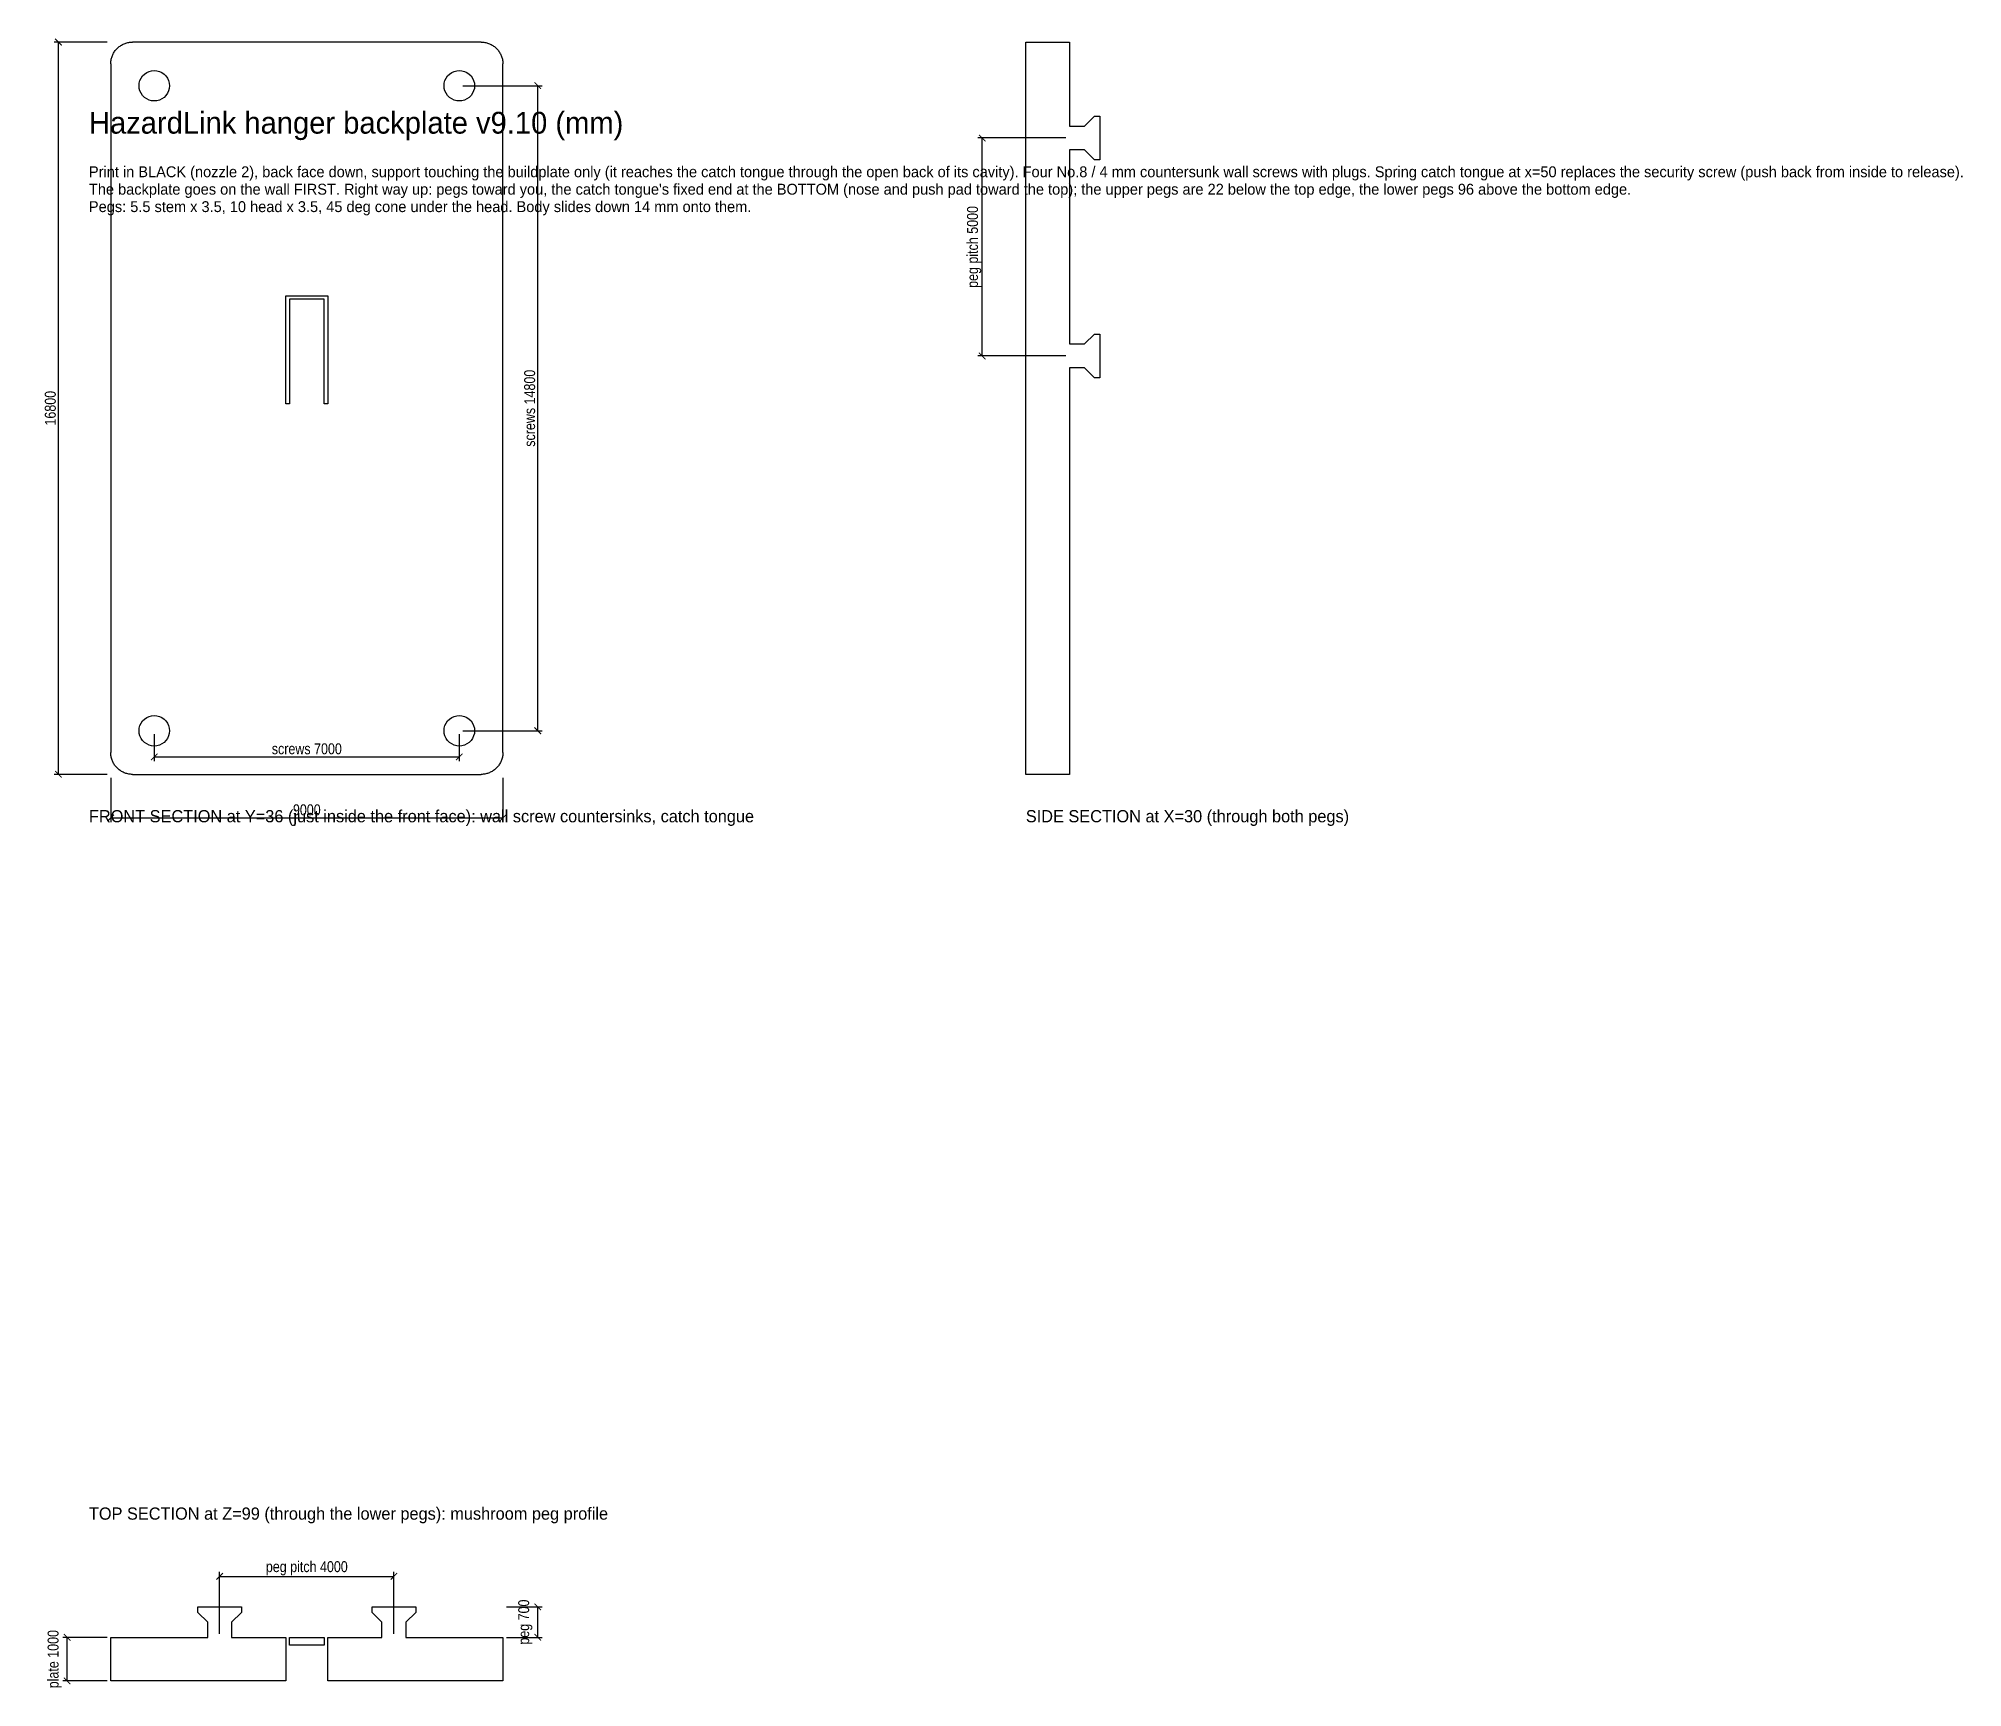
# Model space of a CAD drawing. Header units: metres. Extents: x -12 to 430, y -357 to 22.
import ezdxf

# ---------------------------------------------------------------- set-up
doc = ezdxf.new("R2010")
doc.units = ezdxf.units.M
for name, color, linetype in [('DIMS', 1, 'Continuous'), ('NOTES', 4, 'Continuous'), ('OUTLINE', 7, 'Continuous'), ('TEXT', 3, 'Continuous')]:
    doc.layers.add(name, color=color, linetype=linetype)
doc.styles.add('OpenSansCondensed-Light', font='OpenSansCondensed-Light.ttf')
doc.dimstyles.new('EZDXF', dxfattribs={"dimtxt": 0.25, "dimasz": 0.175, "dimexe": 0.375, "dimexo": 0.125, "dimgap": 0.1, "dimtad": 1, "dimlfac": 100, "dimzin": 12, "dimdsep": 46, "dimtxsty": 'OpenSansCondensed-Light', "dimblk": 'ARCHTICK', "dimcen": 2.5, "dimazin": 3, "dimtfac": 0.5, "dimtmove": 2, "dimatfit": 3})

# ---------------------------------------------------------------- blocks, each defined once
blk = doc.blocks.new('_ARCHTICK')
at = {"color": 0, "linetype": 'BYBLOCK', "const_width": 0.15}
blk.add_lwpolyline([(-0.5, -0.5), (0.5, 0.5)], dxfattribs=at)

msp = doc.modelspace()

# ---------------------------------------------------------------- linework, layer by layer
at = {"layer": 'OUTLINE'}
for p, q in [((90, 21), (10, 21)), ((215, 21), (225, 21)), ((215, -147), (215, 21)), ((225, 21), (225, 1.75)), ((5, 16), (5, -142)), ((95, -142), (95, 16)), ((225, 1.75), (228.49, 1.75)), ((228.49, 1.75), (230.74, 3.99)), ((230.74, 4), (232, 4)), ((230.74, 3.99), (230.74, 4)), ((232, 4), (232, -6)), ((225, -3.75), (225, -48.25)), ((228.49, -3.75), (225, -3.75)), ((230.74, -5.99), (228.49, -3.75)), ((230.74, -6), (230.74, -5.99)), ((232, -6), (230.74, -6)), ((45.2, -62), (45.2, -37.2)), ((45.2, -37.2), (54.8, -37.2)), ((46, -38), (46, -62)), ((54, -38), (46, -38)), ((54, -62), (54, -38)), ((54.8, -37.2), (54.8, -62)), ((225, -48.25), (228.49, -48.25)), ((228.49, -48.25), (230.74, -46.01)), ((230.74, -46), (232, -46)), ((230.74, -46.01), (230.74, -46)), ((232, -46), (232, -56)), ((225, -53.75), (225, -147)), ((228.49, -53.75), (225, -53.75)), ((230.74, -55.99), (228.49, -53.75)), ((230.74, -56), (230.74, -55.99)), ((232, -56), (230.74, -56)), ((46, -62), (45.2, -62)), ((54.8, -62), (54, -62)), ((10, -147), (90, -147)), ((225, -147), (215, -147)), ((25, -338), (35, -338)), ((25, -339.26), (25, -338)), ((25.01, -339.26), (25, -339.26)), ((27.25, -341.51), (25.01, -339.26)), ((34.99, -339.26), (32.75, -341.51)), ((35, -339.26), (34.99, -339.26)), ((35, -338), (35, -339.26)), ((65, -338), (75, -338)), ((65, -339.26), (65, -338)), ((65.01, -339.26), (65, -339.26)), ((67.25, -341.51), (65.01, -339.26)), ((74.99, -339.26), (72.75, -341.51)), ((75, -339.26), (74.99, -339.26)), ((75, -338), (75, -339.26)), ((27.25, -345), (27.25, -341.51)), ((32.75, -341.51), (32.75, -345)), ((67.25, -345), (67.25, -341.51)), ((72.75, -341.51), (72.75, -345)), ((5, -345), (27.25, -345)), ((5, -355), (5, -345)), ((32.75, -345), (45.2, -345)), ((45.2, -345), (45.2, -355)), ((46, -345), (54, -345)), ((46, -346.8), (46, -345)), ((54, -346.8), (46, -346.8)), ((54, -345), (54, -346.8)), ((54.8, -345), (67.25, -345)), ((54.8, -355), (54.8, -345)), ((72.75, -345), (95, -345)), ((95, -345), (95, -355)), ((45.2, -355), (5, -355)), ((95, -355), (54.8, -355))]:
    msp.add_line(p, q, dxfattribs=at)
for points in [[(5, 16), (5.0048, 16.2181), (5.019, 16.4358), (5.0428, 16.6526), (5.076, 16.8682), (5.1185, 17.0822), (5.1704, 17.2941), (5.2314, 17.5035), (5.3015, 17.7101), (5.3806, 17.9134), (5.4685, 18.1131), (5.5649, 18.3087), (5.6699, 18.5), (5.783, 18.6865), (5.9042, 18.8679), (6.0332, 19.0438), (6.1698, 19.2139), (6.3136, 19.378), (6.4645, 19.5355), (6.622, 19.6864), (6.7861, 19.8302), (6.9562, 19.9668), (7.1321, 20.0958), (7.3135, 20.217), (7.5, 20.3301), (7.6913, 20.4351), (7.8869, 20.5315), (8.0866, 20.6194), (8.2899, 20.6985), (8.4965, 20.7686), (8.7059, 20.8296), (8.9178, 20.8815), (9.1318, 20.924), (9.3474, 20.9572), (9.5642, 20.981), (9.7819, 20.9952), (10, 21)], [(90, 21), (90.2181, 20.9952), (90.4358, 20.981), (90.6526, 20.9572), (90.8682, 20.924), (91.0822, 20.8815), (91.2941, 20.8296), (91.5035, 20.7686), (91.7101, 20.6985), (91.9134, 20.6194), (92.1131, 20.5315), (92.3087, 20.4351), (92.5, 20.3301), (92.6865, 20.217), (92.8679, 20.0958), (93.0438, 19.9668), (93.2139, 19.8302), (93.378, 19.6864), (93.5355, 19.5355), (93.6864, 19.378), (93.8302, 19.2139), (93.9668, 19.0438), (94.0958, 18.8679), (94.217, 18.6865), (94.3301, 18.5), (94.4351, 18.3087), (94.5315, 18.1131), (94.6194, 17.9134), (94.6985, 17.7101), (94.7686, 17.5035), (94.8296, 17.2941), (94.8815, 17.0822), (94.924, 16.8682), (94.9572, 16.6526), (94.981, 16.4358), (94.9952, 16.2181), (95, 16)], [(15, 14.5), (15.6078, 14.4468), (16.1971, 14.2889), (16.75, 14.0311), (17.2498, 13.6812), (17.6812, 13.2498), (18.0311, 12.75), (18.2889, 12.1971), (18.4468, 11.6078), (18.5, 11), (18.4468, 10.3922), (18.2889, 9.8029), (18.0311, 9.25), (17.6812, 8.7502), (17.2498, 8.3188), (16.75, 7.9689), (16.1971, 7.7111), (15.6078, 7.5532), (15, 7.5), (14.3922, 7.5532), (13.8029, 7.7111), (13.25, 7.9689), (12.7502, 8.3188), (12.3188, 8.7502), (11.9689, 9.25), (11.7111, 9.8029), (11.5532, 10.3922), (11.5, 11), (11.5532, 11.6078), (11.7111, 12.1971), (11.9689, 12.75), (12.3188, 13.2498), (12.7502, 13.6812), (13.25, 14.0311), (13.8029, 14.2889), (14.3922, 14.4468), (15, 14.5)], [(85, 14.5), (85.6078, 14.4468), (86.1971, 14.2889), (86.75, 14.0311), (87.2498, 13.6812), (87.6812, 13.2498), (88.0311, 12.75), (88.2889, 12.1971), (88.4468, 11.6078), (88.5, 11), (88.4468, 10.3922), (88.2889, 9.8029), (88.0311, 9.25), (87.6812, 8.7502), (87.2498, 8.3188), (86.75, 7.9689), (86.1971, 7.7111), (85.6078, 7.5532), (85, 7.5), (84.3922, 7.5532), (83.8029, 7.7111), (83.25, 7.9689), (82.7502, 8.3188), (82.3188, 8.7502), (81.9689, 9.25), (81.7111, 9.8029), (81.5532, 10.3922), (81.5, 11), (81.5532, 11.6078), (81.7111, 12.1971), (81.9689, 12.75), (82.3188, 13.2498), (82.7502, 13.6812), (83.25, 14.0311), (83.8029, 14.2889), (84.3922, 14.4468), (85, 14.5)], [(15, -133.5), (15.6078, -133.5532), (16.1971, -133.7111), (16.75, -133.9689), (17.2498, -134.3188), (17.6812, -134.7502), (18.0311, -135.25), (18.2889, -135.8029), (18.4468, -136.3922), (18.5, -137), (18.4468, -137.6078), (18.2889, -138.1971), (18.0311, -138.75), (17.6812, -139.2498), (17.2498, -139.6812), (16.75, -140.0311), (16.1971, -140.2889), (15.6078, -140.4468), (15, -140.5), (14.3922, -140.4468), (13.8029, -140.2889), (13.25, -140.0311), (12.7502, -139.6812), (12.3188, -139.2498), (11.9689, -138.75), (11.7111, -138.1971), (11.5532, -137.6078), (11.5, -137), (11.5532, -136.3922), (11.7111, -135.8029), (11.9689, -135.25), (12.3188, -134.7502), (12.7502, -134.3188), (13.25, -133.9689), (13.8029, -133.7111), (14.3922, -133.5532), (15, -133.5)], [(85, -133.5), (85.6078, -133.5532), (86.1971, -133.7111), (86.75, -133.9689), (87.2498, -134.3188), (87.6812, -134.7502), (88.0311, -135.25), (88.2889, -135.8029), (88.4468, -136.3922), (88.5, -137), (88.4468, -137.6078), (88.2889, -138.1971), (88.0311, -138.75), (87.6812, -139.2498), (87.2498, -139.6812), (86.75, -140.0311), (86.1971, -140.2889), (85.6078, -140.4468), (85, -140.5), (84.3922, -140.4468), (83.8029, -140.2889), (83.25, -140.0311), (82.7502, -139.6812), (82.3188, -139.2498), (81.9689, -138.75), (81.7111, -138.1971), (81.5532, -137.6078), (81.5, -137), (81.5532, -136.3922), (81.7111, -135.8029), (81.9689, -135.25), (82.3188, -134.7502), (82.7502, -134.3188), (83.25, -133.9689), (83.8029, -133.7111), (84.3922, -133.5532), (85, -133.5)], [(10, -147), (9.7819, -146.9952), (9.5642, -146.981), (9.3474, -146.9572), (9.1318, -146.924), (8.9178, -146.8815), (8.7059, -146.8296), (8.4965, -146.7686), (8.2899, -146.6985), (8.0866, -146.6194), (7.8869, -146.5315), (7.6913, -146.4351), (7.5, -146.3301), (7.3135, -146.217), (7.1321, -146.0958), (6.9562, -145.9668), (6.7861, -145.8302), (6.622, -145.6864), (6.4645, -145.5355), (6.3136, -145.378), (6.1698, -145.2139), (6.0332, -145.0438), (5.9042, -144.8679), (5.783, -144.6865), (5.6699, -144.5), (5.5649, -144.3087), (5.4685, -144.1131), (5.3806, -143.9134), (5.3015, -143.7101), (5.2314, -143.5035), (5.1704, -143.2941), (5.1185, -143.0822), (5.076, -142.8682), (5.0428, -142.6526), (5.019, -142.4358), (5.0048, -142.2181), (5, -142)], [(95, -142), (94.9952, -142.2181), (94.981, -142.4358), (94.9572, -142.6526), (94.924, -142.8682), (94.8815, -143.0822), (94.8296, -143.2941), (94.7686, -143.5035), (94.6985, -143.7101), (94.6194, -143.9134), (94.5315, -144.1131), (94.4351, -144.3087), (94.3301, -144.5), (94.217, -144.6865), (94.0958, -144.8679), (93.9668, -145.0438), (93.8302, -145.2139), (93.6864, -145.378), (93.5355, -145.5355), (93.378, -145.6864), (93.2139, -145.8302), (93.0438, -145.9668), (92.8679, -146.0958), (92.6865, -146.217), (92.5, -146.3301), (92.3087, -146.4351), (92.1131, -146.5315), (91.9134, -146.6194), (91.7101, -146.6985), (91.5035, -146.7686), (91.2941, -146.8296), (91.0822, -146.8815), (90.8682, -146.924), (90.6526, -146.9572), (90.4358, -146.981), (90.2181, -146.9952), (90, -147)]]:
    msp.add_lwpolyline(points, dxfattribs=at)

# ---------------------------------------------------------------- texts
at = {"layer": 'NOTES'}
for s, p in [('Print in BLACK (nozzle 2), back face down, support touching the buildplate only (it reaches the catch tongue through the open back of its cavity). Four No.8 / 4 mm countersunk wall screws with plugs. Spring catch tongue at x=50 replaces the security screw (push back from inside to release).', (0, -10)), ("The backplate goes on the wall FIRST. Right way up: pegs toward you, the catch tongue's fixed end at the BOTTOM (nose and push pad toward the top); the upper pegs are 22 below the top edge, the lower pegs 96 above the bottom edge.", (0, -14)), ('Pegs: 5.5 stem x 3.5, 10 head x 3.5, 45 deg cone under the head. Body slides down 14 mm onto them.', (0, -18))]:
    msp.add_text(s, height=2.5, dxfattribs=at).set_placement(p)
at = {"layer": 'TEXT'}
for s, height, p in [('HazardLink hanger backplate v9.10 (mm)', 5, (0, 0)), ('FRONT SECTION at Y=36 (just inside the front face): wall screw countersinks, catch tongue', 2.8, (0, -158)), ('SIDE SECTION at X=30 (through both pegs)', 2.8, (215, -158)), ('TOP SECTION at Z=99 (through the lower pegs): mushroom peg profile', 2.8, (0, -318))]:
    msp.add_text(s, height=height, dxfattribs=at).set_placement(p)

# ---------------------------------------------------------------- dimensions: what is measured, and where the dimension line sits
at = {"layer": 'DIMS'}
msp.add_linear_dim(base=(-7, -147), p1=(5, -147), p2=(5, 21), angle=90, dimstyle='EZDXF', override={"dimtxt": 2.5, "dimasz": 1.5, "dimexe": 1, "dimexo": 0.8, "dimgap": 0.6, "dimdec": 1}, dxfattribs=at).render()
for base, p1, p2, text in [((103, -137), (85, -137), (85, 11), 'screws <>'), ((205, -51), (225, -51), (225, -1), 'peg pitch <>'), ((103, -345), (95, -345), (95, -338), 'peg <>'), ((-5, -355), (5, -355), (5, -345), 'plate <>')]:
    msp.add_linear_dim(base=base, p1=p1, p2=p2, angle=90, text=text, dimstyle='EZDXF', override={"dimtxt": 2.5, "dimasz": 1.5, "dimexe": 1, "dimexo": 0.8, "dimgap": 0.6, "dimdec": 1}, dxfattribs=at).render()
for base, p1, p2, text in [((15, -143), (15, -137), (85, -137), 'screws <>'), ((30, -331), (30, -345), (70, -345), 'peg pitch <>')]:
    msp.add_linear_dim(base=base, p1=p1, p2=p2, text=text, dimstyle='EZDXF', override={"dimtxt": 2.5, "dimasz": 1.5, "dimexe": 1, "dimexo": 0.8, "dimgap": 0.6, "dimdec": 1}, dxfattribs=at).render()
msp.add_linear_dim(base=(5, -157), p1=(5, -147), p2=(95, -147), dimstyle='EZDXF', override={"dimtxt": 2.5, "dimasz": 1.5, "dimexe": 1, "dimexo": 0.8, "dimgap": 0.6, "dimdec": 1}, dxfattribs=at).render()

doc.saveas('drawing.dxf')
